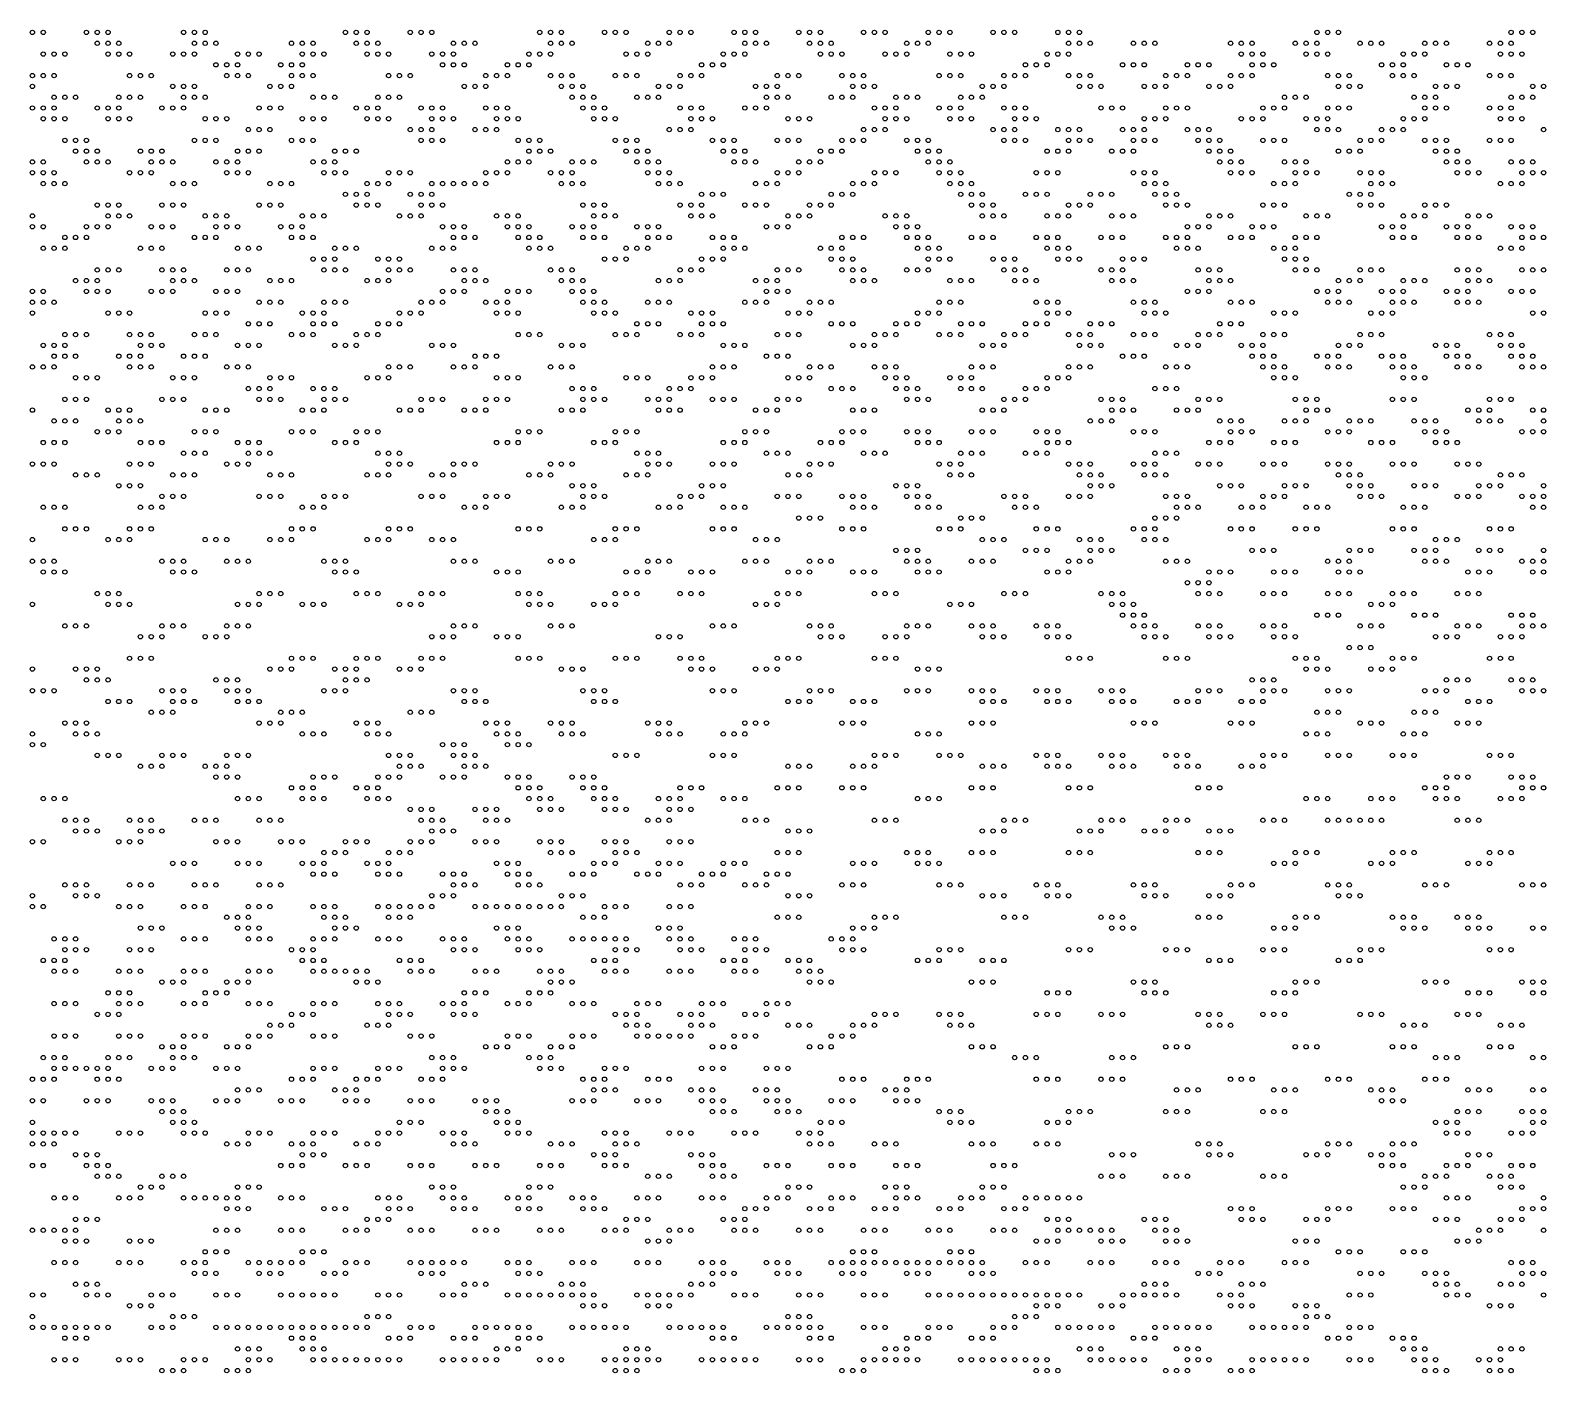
# Model space of a CAD drawing. Header units: millimetres. Extents: x 0 to 280, y 1 to 500.
# Drawn here: x 139.8 to 280.2, y 125.8 to 250.2 of the extents above; entities that cross this region are included whole.
import ezdxf

# ---------------------------------------------------------------- set-up
doc = ezdxf.new("R2010")
doc.units = ezdxf.units.MM
doc.layers.get('0').update_dxf_attribs({"linetype": 'CONTINUOUS'})

msp = doc.modelspace()

# ---------------------------------------------------------------- linework, layer by layer
for centre in [(140, 250), (141, 250), (145, 250), (146, 250), (147, 250), (154, 250), (155, 250), (156, 250), (169, 250), (170, 250), (171, 250), (175, 250), (176, 250), (177, 250), (187, 250), (188, 250), (189, 250), (193, 250), (194, 250), (195, 250), (199, 250), (200, 250), (201, 250), (205, 250), (206, 250), (207, 250), (211, 250), (212, 250), (213, 250), (217, 250), (218, 250), (219, 250), (223, 250), (224, 250), (225, 250), (229, 250), (230, 250), (231, 250), (235, 250), (236, 250), (237, 250), (259, 250), (260, 250), (261, 250), (277, 250), (278, 250), (279, 250), (146, 249), (147, 249), (148, 249), (155, 249), (156, 249), (157, 249), (164, 249), (165, 249), (166, 249), (170, 249), (171, 249), (172, 249), (179, 249), (180, 249), (181, 249), (188, 249), (189, 249), (190, 249), (197, 249), (198, 249), (199, 249), (206, 249), (207, 249), (208, 249), (212, 249), (213, 249), (214, 249), (221, 249), (222, 249), (223, 249), (236, 249), (237, 249), (238, 249), (242, 249), (243, 249), (244, 249), (251, 249), (252, 249), (253, 249), (257, 249), (258, 249), (259, 249), (263, 249), (264, 249), (265, 249), (269, 249), (270, 249), (271, 249), (275, 249), (276, 249), (277, 249), (141, 248), (142, 248), (143, 248), (147, 248), (148, 248), (149, 248), (153, 248), (154, 248), (155, 248), (157, 247), (158, 247), (159, 248), (159, 247), (160, 248), (161, 248), (163, 247), (164, 247), (165, 248), (165, 247), (166, 248), (167, 248), (171, 248), (172, 248), (173, 248), (177, 248), (178, 248), (178, 247), (179, 248), (179, 247), (180, 247), (184, 247), (185, 247), (186, 248), (186, 247), (187, 248), (188, 248), (195, 248), (196, 248), (197, 248), (202, 247), (203, 247), (204, 248), (204, 247), (205, 248), (206, 248), (213, 248), (214, 248), (215, 248), (219, 248), (220, 248), (221, 248), (225, 248), (226, 248), (227, 248), (232, 247), (233, 247), (234, 248), (234, 247), (235, 248), (236, 248), (241, 247), (242, 247), (243, 247), (247, 247), (248, 247), (249, 247), (252, 248), (253, 248), (253, 247), (254, 248), (254, 247), (255, 247), (258, 248), (259, 248), (260, 248), (265, 247), (266, 247), (267, 248), (267, 247), (268, 248), (269, 248), (271, 247), (272, 247), (273, 247), (276, 248), (277, 248), (278, 248), (140, 246), (141, 246), (142, 246), (149, 246), (150, 246), (151, 246), (158, 246), (159, 246), (160, 246), (164, 246), (165, 246), (166, 246), (173, 246), (174, 246), (175, 246), (182, 246), (183, 246), (184, 246), (188, 246), (189, 246), (190, 246), (194, 246), (195, 246), (196, 246), (200, 246), (201, 246), (202, 246), (209, 246), (210, 246), (211, 246), (215, 246), (216, 246), (217, 246), (224, 246), (225, 246), (226, 246), (230, 246), (231, 246), (232, 246), (236, 246), (237, 246), (238, 246), (245, 246), (246, 246), (247, 246), (251, 246), (252, 246), (253, 246), (260, 246), (261, 246), (262, 246), (266, 246), (267, 246), (268, 246), (275, 246), (276, 246), (277, 246), (140, 245), (153, 245), (154, 245), (155, 245), (162, 245), (163, 245), (164, 245), (180, 245), (181, 245), (182, 245), (189, 245), (190, 245), (191, 245), (198, 245), (199, 245), (200, 245), (207, 245), (208, 245), (209, 245), (216, 245), (217, 245), (218, 245), (228, 245), (229, 245), (230, 245), (237, 245), (238, 245), (239, 245), (243, 245), (244, 245), (245, 245), (249, 245), (250, 245), (251, 245), (261, 245), (262, 245), (263, 245), (270, 245), (271, 245), (272, 245), (279, 245), (280, 245), (140, 243), (141, 243), (142, 244), (142, 243), (143, 244), (144, 244), (146, 243), (147, 243), (148, 244), (148, 243), (149, 244), (150, 244), (152, 243), (153, 243), (154, 244), (154, 243), (155, 244), (156, 244), (161, 243), (162, 243), (163, 243), (166, 244), (167, 244), (168, 244), (170, 243), (171, 243), (172, 244), (172, 243), (173, 244), (174, 244), (176, 243), (177, 243), (178, 243), (182, 243), (183, 243), (184, 243), (190, 244), (191, 244), (191, 243), (192, 244), (192, 243), (193, 243), (196, 244), (197, 244), (198, 244), (200, 243), (201, 243), (202, 243), (206, 243), (207, 243), (208, 244), (208, 243), (209, 244), (210, 244), (214, 244), (215, 244), (216, 244), (218, 243), (219, 243), (220, 244), (220, 243), (221, 244), (222, 244), (224, 243), (225, 243), (226, 244), (226, 243), (227, 244), (228, 244), (230, 243), (231, 243), (232, 243), (239, 243), (240, 243), (241, 243), (245, 243), (246, 243), (247, 243), (254, 243), (255, 243), (256, 244), (256, 243), (257, 244), (258, 244), (260, 243), (261, 243), (262, 243), (268, 244), (269, 244), (269, 243), (270, 244), (270, 243), (271, 243), (275, 243), (276, 243), (277, 244), (277, 243), (278, 244), (279, 244), (141, 242), (142, 242), (143, 242), (147, 242), (148, 242), (149, 242), (156, 242), (157, 242), (158, 242), (165, 242), (166, 242), (167, 242), (171, 242), (172, 242), (173, 242), (177, 242), (178, 242), (179, 242), (183, 242), (184, 242), (185, 242), (192, 242), (193, 242), (194, 242), (201, 242), (202, 242), (203, 242), (210, 242), (211, 242), (212, 242), (219, 242), (220, 242), (221, 242), (225, 242), (226, 242), (227, 242), (231, 242), (232, 242), (233, 242), (243, 242), (244, 242), (245, 242), (252, 242), (253, 242), (254, 242), (258, 242), (259, 242), (260, 242), (267, 242), (268, 242), (269, 242), (276, 242), (277, 242), (278, 242), (143, 240), (144, 240), (145, 240), (155, 240), (156, 240), (157, 240), (160, 241), (161, 241), (162, 241), (164, 240), (165, 240), (166, 240), (175, 241), (176, 241), (176, 240), (177, 241), (177, 240), (178, 240), (181, 241), (182, 241), (183, 241), (185, 240), (186, 240), (187, 240), (194, 240), (195, 240), (196, 240), (199, 241), (200, 241), (201, 241), (203, 240), (204, 240), (205, 240), (209, 240), (210, 240), (211, 240), (215, 240), (216, 240), (217, 241), (217, 240), (218, 241), (219, 241), (221, 240), (222, 240), (223, 240), (229, 241), (230, 241), (230, 240), (231, 241), (231, 240), (232, 240), (235, 241), (236, 241), (236, 240), (237, 241), (237, 240), (238, 240), (241, 241), (242, 241), (242, 240), (243, 241), (243, 240), (244, 240), (247, 241), (248, 241), (248, 240), (249, 241), (249, 240), (250, 240), (254, 240), (255, 240), (256, 240), (259, 241), (260, 241), (261, 241), (263, 240), (264, 240), (265, 241), (265, 240), (266, 241), (267, 241), (269, 240), (270, 240), (271, 240), (275, 240), (276, 240), (277, 240), (280, 241), (144, 239), (145, 239), (146, 239), (150, 239), (151, 239), (152, 239), (159, 239), (160, 239), (161, 239), (168, 239), (169, 239), (170, 239), (186, 239), (187, 239), (188, 239), (195, 239), (196, 239), (197, 239), (204, 239), (205, 239), (206, 239), (213, 239), (214, 239), (215, 239), (222, 239), (223, 239), (224, 239), (234, 239), (235, 239), (236, 239), (240, 239), (241, 239), (242, 239), (249, 239), (250, 239), (251, 239), (261, 239), (262, 239), (263, 239), (270, 239), (271, 239), (272, 239), (140, 238), (141, 238), (145, 238), (146, 238), (147, 238), (151, 238), (152, 238), (153, 238), (157, 238), (158, 238), (159, 238), (166, 238), (167, 238), (168, 238), (184, 238), (185, 238), (186, 238), (190, 238), (191, 238), (192, 238), (196, 238), (197, 238), (198, 238), (205, 238), (206, 238), (207, 238), (211, 238), (212, 238), (213, 238), (223, 238), (224, 238), (225, 238), (250, 238), (251, 238), (252, 238), (256, 238), (257, 238), (258, 238), (271, 238), (272, 238), (273, 238), (277, 238), (278, 238), (279, 238), (140, 237), (141, 237), (141, 236), (142, 237), (142, 236), (143, 236), (149, 237), (150, 237), (151, 237), (153, 236), (154, 236), (155, 236), (158, 237), (159, 237), (160, 237), (162, 236), (163, 236), (164, 236), (167, 237), (168, 237), (169, 237), (171, 236), (172, 236), (173, 237), (173, 236), (174, 237), (175, 237), (177, 236), (178, 236), (179, 236), (180, 236), (181, 236), (182, 237), (182, 236), (183, 237), (184, 237), (188, 237), (189, 237), (189, 236), (190, 237), (190, 236), (191, 236), (197, 237), (198, 237), (198, 236), (199, 237), (199, 236), (200, 236), (207, 236), (208, 236), (209, 237), (209, 236), (210, 237), (211, 237), (216, 236), (217, 236), (218, 237), (218, 236), (219, 237), (220, 237), (224, 237), (225, 237), (225, 236), (226, 237), (226, 236), (227, 236), (233, 237), (234, 237), (235, 237), (242, 237), (243, 237), (243, 236), (244, 237), (244, 236), (245, 236), (251, 237), (252, 237), (253, 237), (255, 236), (256, 236), (257, 237), (257, 236), (258, 237), (259, 237), (263, 237), (264, 237), (264, 236), (265, 237), (265, 236), (266, 236), (272, 237), (273, 237), (274, 237), (276, 236), (277, 236), (278, 237), (278, 236), (279, 237), (280, 237), (169, 235), (170, 235), (171, 235), (175, 235), (176, 235), (177, 235), (202, 235), (203, 235), (204, 235), (214, 235), (215, 235), (216, 235), (226, 235), (227, 235), (228, 235), (232, 235), (233, 235), (234, 235), (238, 235), (239, 235), (240, 235), (244, 235), (245, 235), (246, 235), (262, 235), (263, 235), (264, 235), (140, 233), (146, 234), (147, 234), (147, 233), (148, 234), (148, 233), (149, 233), (152, 234), (153, 234), (154, 234), (156, 233), (157, 233), (158, 233), (161, 234), (162, 234), (163, 234), (165, 233), (166, 233), (167, 233), (170, 234), (171, 234), (172, 234), (174, 233), (175, 233), (176, 234), (176, 233), (177, 234), (178, 234), (183, 233), (184, 233), (185, 233), (191, 234), (192, 234), (192, 233), (193, 234), (193, 233), (194, 233), (200, 234), (201, 234), (201, 233), (202, 234), (202, 233), (203, 233), (206, 234), (207, 234), (208, 234), (210, 233), (211, 233), (212, 234), (212, 233), (213, 234), (214, 234), (219, 233), (220, 233), (221, 233), (227, 234), (228, 234), (228, 233), (229, 234), (229, 233), (230, 233), (234, 233), (235, 233), (236, 234), (236, 233), (237, 234), (238, 234), (240, 233), (241, 233), (242, 233), (245, 234), (246, 234), (247, 234), (249, 233), (250, 233), (251, 233), (254, 234), (255, 234), (256, 234), (258, 233), (259, 233), (260, 233), (263, 234), (264, 234), (265, 234), (267, 233), (268, 233), (269, 234), (269, 233), (270, 234), (271, 234), (273, 233), (274, 233), (275, 233), (140, 232), (141, 232), (145, 232), (146, 232), (147, 232), (151, 232), (152, 232), (153, 232), (157, 232), (158, 232), (159, 232), (163, 232), (164, 232), (165, 232), (178, 232), (179, 232), (180, 232), (184, 232), (185, 232), (186, 232), (190, 232), (191, 232), (192, 232), (196, 232), (197, 232), (198, 232), (208, 232), (209, 232), (210, 232), (220, 232), (221, 232), (222, 232), (247, 232), (248, 232), (249, 232), (253, 232), (254, 232), (255, 232), (265, 232), (266, 232), (267, 232), (271, 232), (272, 232), (273, 232), (277, 232), (278, 232), (279, 232), (143, 231), (144, 231), (145, 231), (155, 231), (156, 231), (157, 231), (164, 231), (165, 231), (166, 231), (179, 231), (180, 231), (181, 231), (185, 231), (186, 231), (187, 231), (191, 231), (192, 231), (193, 231), (197, 231), (198, 231), (199, 231), (203, 231), (204, 231), (205, 231), (215, 231), (216, 231), (217, 231), (221, 231), (222, 231), (223, 231), (227, 231), (228, 231), (229, 231), (233, 231), (234, 231), (235, 231), (239, 231), (240, 231), (241, 231), (245, 231), (246, 231), (247, 231), (251, 231), (252, 231), (253, 231), (257, 231), (258, 231), (259, 231), (266, 231), (267, 231), (268, 231), (272, 231), (273, 231), (274, 231), (278, 231), (279, 231), (280, 231), (141, 230), (142, 230), (143, 230), (150, 230), (151, 230), (152, 230), (159, 230), (160, 230), (161, 230), (166, 229), (167, 229), (168, 230), (168, 229), (169, 230), (170, 230), (172, 229), (173, 229), (174, 229), (177, 230), (178, 230), (179, 230), (186, 230), (187, 230), (188, 230), (193, 229), (194, 229), (195, 230), (195, 229), (196, 230), (197, 230), (202, 229), (203, 229), (204, 230), (204, 229), (205, 230), (206, 230), (213, 230), (214, 230), (214, 229), (215, 230), (215, 229), (216, 229), (222, 230), (223, 230), (223, 229), (224, 230), (224, 229), (225, 229), (229, 229), (230, 229), (231, 229), (234, 230), (235, 230), (235, 229), (236, 230), (236, 229), (237, 229), (241, 229), (242, 229), (243, 229), (246, 230), (247, 230), (248, 230), (255, 230), (256, 230), (256, 229), (257, 230), (257, 229), (258, 229), (276, 230), (277, 230), (278, 230), (146, 228), (147, 228), (148, 228), (152, 228), (153, 228), (154, 228), (158, 228), (159, 228), (160, 228), (167, 228), (168, 228), (169, 228), (173, 228), (174, 228), (175, 228), (179, 228), (180, 228), (181, 228), (188, 228), (189, 228), (190, 228), (200, 228), (201, 228), (202, 228), (209, 228), (210, 228), (211, 228), (215, 228), (216, 228), (217, 228), (221, 228), (222, 228), (223, 228), (230, 228), (231, 228), (232, 228), (239, 228), (240, 228), (241, 228), (248, 228), (249, 228), (250, 228), (257, 228), (258, 228), (259, 228), (263, 228), (264, 228), (265, 228), (272, 228), (273, 228), (274, 228), (278, 228), (279, 228), (280, 228), (140, 226), (141, 226), (144, 227), (145, 227), (145, 226), (146, 227), (146, 226), (147, 226), (151, 226), (152, 226), (153, 227), (153, 226), (154, 227), (155, 227), (157, 226), (158, 226), (159, 226), (162, 227), (163, 227), (164, 227), (171, 227), (172, 227), (173, 227), (178, 226), (179, 226), (180, 227), (180, 226), (181, 227), (182, 227), (184, 226), (185, 226), (186, 226), (189, 227), (190, 227), (190, 226), (191, 227), (191, 226), (192, 226), (198, 227), (199, 227), (200, 227), (207, 227), (208, 227), (208, 226), (209, 227), (209, 226), (210, 226), (216, 227), (217, 227), (218, 227), (225, 227), (226, 227), (227, 227), (231, 227), (232, 227), (233, 227), (240, 227), (241, 227), (242, 227), (247, 226), (248, 226), (249, 227), (249, 226), (250, 227), (251, 227), (259, 226), (260, 226), (261, 227), (261, 226), (262, 227), (263, 227), (265, 226), (266, 226), (267, 227), (267, 226), (268, 227), (269, 227), (271, 226), (272, 226), (273, 227), (273, 226), (274, 227), (275, 227), (277, 226), (278, 226), (279, 226), (140, 225), (141, 225), (142, 225), (161, 225), (162, 225), (163, 225), (167, 225), (168, 225), (169, 225), (176, 225), (177, 225), (178, 225), (182, 225), (183, 225), (184, 225), (191, 225), (192, 225), (193, 225), (197, 225), (198, 225), (199, 225), (206, 225), (207, 225), (208, 225), (212, 225), (213, 225), (214, 225), (224, 225), (225, 225), (226, 225), (233, 225), (234, 225), (235, 225), (242, 225), (243, 225), (244, 225), (251, 225), (252, 225), (253, 225), (260, 225), (261, 225), (262, 225), (266, 225), (267, 225), (268, 225), (272, 225), (273, 225), (274, 225), (140, 224), (147, 224), (148, 224), (149, 224), (156, 224), (157, 224), (158, 224), (165, 224), (166, 224), (167, 224), (174, 224), (175, 224), (176, 224), (183, 224), (184, 224), (185, 224), (192, 224), (193, 224), (194, 224), (201, 224), (202, 224), (203, 224), (210, 224), (211, 224), (212, 224), (222, 224), (223, 224), (224, 224), (234, 224), (235, 224), (236, 224), (243, 224), (244, 224), (245, 224), (255, 224), (256, 224), (257, 224), (264, 224), (265, 224), (266, 224), (279, 224), (280, 224), (143, 222), (144, 222), (145, 222), (149, 222), (150, 222), (151, 222), (155, 222), (156, 222), (157, 222), (160, 223), (161, 223), (162, 223), (164, 222), (165, 222), (166, 223), (166, 222), (167, 223), (168, 223), (170, 222), (171, 222), (172, 223), (172, 222), (173, 223), (174, 223), (185, 222), (186, 222), (187, 222), (194, 222), (195, 222), (196, 223), (196, 222), (197, 223), (198, 223), (200, 222), (201, 222), (202, 223), (202, 222), (203, 223), (204, 223), (209, 222), (210, 222), (211, 222), (214, 223), (215, 223), (216, 223), (218, 222), (219, 222), (220, 223), (220, 222), (221, 223), (222, 223), (224, 222), (225, 222), (226, 223), (226, 222), (227, 223), (228, 223), (230, 222), (231, 222), (232, 223), (232, 222), (233, 223), (234, 223), (236, 222), (237, 222), (238, 223), (238, 222), (239, 223), (240, 223), (242, 222), (243, 222), (244, 222), (248, 222), (249, 222), (250, 223), (250, 222), (251, 223), (252, 223), (254, 222), (255, 222), (256, 222), (263, 222), (264, 222), (265, 222), (275, 222), (276, 222), (277, 222), (141, 221), (142, 221), (143, 221), (150, 221), (151, 221), (152, 221), (159, 221), (160, 221), (161, 221), (168, 221), (169, 221), (170, 221), (177, 221), (178, 221), (179, 221), (189, 221), (190, 221), (191, 221), (204, 221), (205, 221), (206, 221), (216, 221), (217, 221), (218, 221), (228, 221), (229, 221), (230, 221), (237, 221), (238, 221), (239, 221), (246, 221), (247, 221), (248, 221), (252, 221), (253, 221), (254, 221), (261, 221), (262, 221), (263, 221), (270, 221), (271, 221), (272, 221), (276, 221), (277, 221), (278, 221), (140, 219), (141, 219), (142, 220), (142, 219), (143, 220), (144, 220), (148, 220), (149, 220), (149, 219), (150, 220), (150, 219), (151, 219), (154, 220), (155, 220), (156, 220), (158, 219), (159, 219), (160, 219), (173, 219), (174, 219), (175, 219), (179, 219), (180, 219), (181, 220), (181, 219), (182, 220), (183, 220), (188, 219), (189, 219), (190, 219), (203, 219), (204, 219), (205, 219), (208, 220), (209, 220), (210, 220), (212, 219), (213, 219), (214, 219), (218, 219), (219, 219), (220, 219), (227, 219), (228, 219), (229, 219), (236, 219), (237, 219), (238, 219), (241, 220), (242, 220), (243, 220), (245, 219), (246, 219), (247, 219), (253, 220), (254, 220), (254, 219), (255, 220), (255, 219), (256, 219), (259, 220), (260, 220), (260, 219), (261, 220), (261, 219), (262, 219), (265, 220), (266, 220), (266, 219), (267, 220), (267, 219), (268, 219), (271, 220), (272, 220), (272, 219), (273, 220), (273, 219), (274, 219), (277, 220), (278, 220), (278, 219), (279, 220), (279, 219), (280, 219), (144, 218), (145, 218), (146, 218), (153, 218), (154, 218), (155, 218), (162, 218), (163, 218), (164, 218), (171, 218), (172, 218), (173, 218), (183, 218), (184, 218), (185, 218), (195, 218), (196, 218), (197, 218), (201, 218), (202, 218), (203, 218), (210, 218), (211, 218), (212, 218), (219, 218), (220, 218), (221, 218), (225, 218), (226, 218), (227, 218), (234, 218), (235, 218), (236, 218), (255, 218), (256, 218), (257, 218), (267, 218), (268, 218), (269, 218), (160, 217), (161, 217), (162, 217), (166, 217), (167, 217), (168, 217), (190, 217), (191, 217), (192, 217), (199, 217), (200, 217), (201, 217), (214, 217), (215, 217), (216, 217), (220, 217), (221, 217), (222, 217), (226, 217), (227, 217), (228, 217), (232, 217), (233, 217), (234, 217), (244, 217), (245, 217), (246, 217), (140, 215), (143, 216), (144, 216), (145, 216), (147, 215), (148, 215), (149, 215), (152, 216), (153, 216), (154, 216), (156, 215), (157, 215), (158, 215), (161, 216), (162, 216), (163, 216), (165, 215), (166, 215), (167, 216), (167, 215), (168, 216), (169, 216), (174, 215), (175, 215), (176, 216), (176, 215), (177, 216), (178, 216), (180, 215), (181, 215), (182, 216), (182, 215), (183, 216), (184, 216), (189, 215), (190, 215), (191, 216), (191, 215), (192, 216), (193, 216), (197, 216), (198, 216), (198, 215), (199, 216), (199, 215), (200, 215), (203, 216), (204, 216), (205, 216), (207, 215), (208, 215), (209, 216), (209, 215), (210, 216), (211, 216), (216, 215), (217, 215), (218, 215), (221, 216), (222, 216), (223, 216), (228, 215), (229, 215), (230, 216), (230, 215), (231, 216), (232, 216), (239, 216), (240, 216), (240, 215), (241, 216), (241, 215), (242, 215), (246, 215), (247, 215), (248, 216), (248, 215), (249, 216), (250, 216), (257, 216), (258, 216), (258, 215), (259, 216), (259, 215), (260, 215), (266, 216), (267, 216), (268, 216), (273, 215), (274, 215), (275, 216), (275, 215), (276, 216), (277, 216), (279, 215), (280, 215), (142, 214), (143, 214), (144, 214), (148, 214), (149, 214), (150, 214), (238, 214), (239, 214), (240, 214), (250, 214), (251, 214), (252, 214), (256, 214), (257, 214), (258, 214), (262, 214), (263, 214), (264, 214), (268, 214), (269, 214), (270, 214), (274, 214), (275, 214), (276, 214), (280, 214), (141, 212), (142, 212), (143, 212), (146, 213), (147, 213), (148, 213), (150, 212), (151, 212), (152, 212), (155, 213), (156, 213), (157, 213), (159, 212), (160, 212), (161, 212), (164, 213), (165, 213), (166, 213), (168, 212), (169, 212), (170, 213), (170, 212), (171, 213), (172, 213), (183, 212), (184, 212), (185, 213), (185, 212), (186, 213), (187, 213), (192, 212), (193, 212), (194, 213), (194, 212), (195, 213), (196, 213), (204, 212), (205, 212), (206, 213), (206, 212), (207, 213), (208, 213), (213, 212), (214, 212), (215, 213), (215, 212), (216, 213), (217, 213), (221, 213), (222, 213), (222, 212), (223, 213), (223, 212), (224, 212), (227, 213), (228, 213), (229, 213), (233, 213), (234, 213), (234, 212), (235, 213), (235, 212), (236, 212), (242, 213), (243, 213), (244, 213), (249, 212), (250, 212), (251, 213), (251, 212), (252, 213), (253, 213), (255, 212), (256, 212), (257, 212), (260, 213), (261, 213), (262, 213), (264, 212), (265, 212), (266, 212), (269, 213), (270, 213), (270, 212), (271, 213), (271, 212), (272, 212), (278, 213), (279, 213), (280, 213), (154, 211), (155, 211), (156, 211), (160, 211), (161, 211), (162, 211), (172, 211), (173, 211), (174, 211), (196, 211), (197, 211), (198, 211), (208, 211), (209, 211), (210, 211), (217, 211), (218, 211), (219, 211), (226, 211), (227, 211), (228, 211), (232, 211), (233, 211), (234, 211), (244, 211), (245, 211), (246, 211), (140, 210), (141, 210), (142, 210), (144, 209), (145, 209), (146, 209), (149, 210), (150, 210), (151, 210), (153, 209), (154, 209), (155, 209), (158, 210), (159, 210), (160, 210), (162, 209), (163, 209), (164, 209), (171, 209), (172, 209), (173, 210), (173, 209), (174, 210), (175, 210), (177, 209), (178, 209), (179, 210), (179, 209), (180, 210), (181, 210), (186, 209), (187, 209), (188, 210), (188, 209), (189, 210), (190, 210), (195, 209), (196, 209), (197, 210), (197, 209), (198, 210), (199, 210), (203, 210), (204, 210), (205, 210), (210, 209), (211, 209), (212, 210), (212, 209), (213, 210), (214, 210), (224, 210), (225, 210), (225, 209), (226, 210), (226, 209), (227, 209), (236, 210), (237, 210), (237, 209), (238, 210), (238, 209), (239, 209), (242, 210), (243, 210), (243, 209), (244, 210), (244, 209), (245, 209), (248, 210), (249, 210), (250, 210), (254, 210), (255, 210), (256, 210), (260, 210), (261, 210), (261, 209), (262, 210), (262, 209), (263, 209), (266, 210), (267, 210), (268, 210), (272, 210), (273, 210), (274, 210), (276, 209), (277, 209), (278, 209), (148, 208), (149, 208), (150, 208), (190, 208), (191, 208), (192, 208), (202, 208), (203, 208), (204, 208), (220, 208), (221, 208), (222, 208), (238, 208), (239, 208), (240, 208), (250, 208), (251, 208), (252, 208), (256, 208), (257, 208), (258, 208), (262, 208), (263, 208), (264, 208), (268, 208), (269, 208), (270, 208), (274, 208), (275, 208), (276, 208), (280, 208), (152, 207), (153, 207), (154, 207), (161, 207), (162, 207), (163, 207), (167, 207), (168, 207), (169, 207), (176, 207), (177, 207), (178, 207), (182, 207), (183, 207), (184, 207), (191, 207), (192, 207), (193, 207), (200, 207), (201, 207), (202, 207), (209, 207), (210, 207), (211, 207), (215, 207), (216, 207), (217, 207), (221, 207), (222, 207), (223, 207), (230, 207), (231, 207), (232, 207), (236, 207), (237, 207), (238, 207), (245, 207), (246, 207), (247, 207), (254, 207), (255, 207), (256, 207), (263, 207), (264, 207), (265, 207), (272, 207), (273, 207), (274, 207), (278, 207), (279, 207), (280, 207), (141, 206), (142, 206), (143, 206), (150, 206), (151, 206), (152, 206), (165, 206), (166, 206), (167, 206), (180, 206), (181, 206), (182, 206), (189, 206), (190, 206), (191, 206), (198, 206), (199, 206), (200, 206), (204, 206), (205, 206), (206, 206), (211, 205), (212, 205), (213, 205), (216, 206), (217, 206), (218, 206), (222, 206), (223, 206), (224, 206), (226, 205), (227, 205), (228, 205), (231, 206), (232, 206), (233, 206), (244, 205), (245, 205), (246, 206), (246, 205), (247, 206), (248, 206), (252, 206), (253, 206), (254, 206), (258, 206), (259, 206), (260, 206), (267, 206), (268, 206), (269, 206), (279, 206), (280, 206), (143, 204), (144, 204), (145, 204), (149, 204), (150, 204), (151, 204), (164, 204), (165, 204), (166, 204), (173, 204), (174, 204), (175, 204), (185, 204), (186, 204), (187, 204), (194, 204), (195, 204), (196, 204), (203, 204), (204, 204), (205, 204), (215, 204), (216, 204), (217, 204), (224, 204), (225, 204), (226, 204), (233, 204), (234, 204), (235, 204), (242, 204), (243, 204), (244, 204), (251, 204), (252, 204), (253, 204), (257, 204), (258, 204), (259, 204), (266, 204), (267, 204), (268, 204), (275, 204), (276, 204), (277, 204), (140, 203), (147, 203), (148, 203), (149, 203), (156, 203), (157, 203), (158, 203), (162, 203), (163, 203), (164, 203), (171, 203), (172, 203), (173, 203), (177, 203), (178, 203), (179, 203), (192, 203), (193, 203), (194, 203), (207, 203), (208, 203), (209, 203), (220, 202), (221, 202), (222, 202), (228, 203), (229, 203), (230, 203), (232, 202), (233, 202), (234, 202), (237, 203), (238, 203), (238, 202), (239, 203), (239, 202), (240, 202), (243, 203), (244, 203), (245, 203), (253, 202), (254, 202), (255, 202), (262, 202), (263, 202), (264, 202), (268, 202), (269, 202), (270, 203), (270, 202), (271, 203), (272, 203), (274, 202), (275, 202), (276, 202), (280, 202), (140, 201), (141, 201), (142, 201), (152, 201), (153, 201), (154, 201), (158, 201), (159, 201), (160, 201), (167, 201), (168, 201), (169, 201), (179, 201), (180, 201), (181, 201), (188, 201), (189, 201), (190, 201), (197, 201), (198, 201), (199, 201), (206, 201), (207, 201), (208, 201), (212, 201), (213, 201), (214, 201), (221, 201), (222, 201), (223, 201), (227, 201), (228, 201), (229, 201), (236, 201), (237, 201), (238, 201), (245, 201), (246, 201), (247, 201), (260, 201), (261, 201), (262, 201), (269, 201), (270, 201), (271, 201), (278, 201), (279, 201), (280, 201), (141, 200), (142, 200), (143, 200), (153, 200), (154, 200), (155, 200), (168, 200), (169, 200), (170, 200), (183, 200), (184, 200), (185, 200), (195, 200), (196, 200), (197, 200), (201, 200), (202, 200), (203, 200), (210, 200), (211, 200), (212, 200), (216, 200), (217, 200), (218, 200), (222, 200), (223, 200), (224, 200), (234, 200), (235, 200), (236, 200), (249, 200), (250, 200), (251, 200), (255, 200), (256, 200), (257, 200), (261, 200), (262, 200), (263, 200), (273, 200), (274, 200), (275, 200), (279, 200), (280, 200), (146, 198), (147, 198), (148, 198), (161, 198), (162, 198), (163, 198), (170, 198), (171, 198), (172, 198), (176, 198), (177, 198), (178, 198), (185, 198), (186, 198), (187, 198), (194, 198), (195, 198), (196, 198), (200, 198), (201, 198), (202, 198), (209, 198), (210, 198), (211, 198), (218, 198), (219, 198), (220, 198), (230, 198), (231, 198), (232, 198), (239, 198), (240, 198), (241, 198), (247, 199), (248, 199), (248, 198), (249, 199), (249, 198), (250, 198), (254, 198), (255, 198), (256, 198), (260, 198), (261, 198), (262, 198), (266, 198), (267, 198), (268, 198), (272, 198), (273, 198), (274, 198), (140, 197), (147, 197), (148, 197), (149, 197), (159, 197), (160, 197), (161, 197), (165, 197), (166, 197), (167, 197), (174, 197), (175, 197), (176, 197), (186, 197), (187, 197), (188, 197), (192, 197), (193, 197), (194, 197), (207, 197), (208, 197), (209, 197), (225, 197), (226, 197), (227, 197), (240, 197), (241, 197), (242, 197), (264, 197), (265, 197), (266, 197), (143, 195), (144, 195), (145, 195), (152, 195), (153, 195), (154, 195), (158, 195), (159, 195), (160, 195), (179, 195), (180, 195), (181, 195), (188, 195), (189, 195), (190, 195), (203, 195), (204, 195), (205, 195), (212, 195), (213, 195), (214, 195), (221, 195), (222, 195), (223, 195), (227, 195), (228, 195), (229, 195), (233, 195), (234, 195), (235, 195), (241, 196), (242, 196), (242, 195), (243, 196), (243, 195), (244, 195), (248, 195), (249, 195), (250, 195), (254, 195), (255, 195), (256, 195), (259, 196), (260, 196), (261, 196), (263, 195), (264, 195), (265, 195), (268, 196), (269, 196), (270, 196), (272, 195), (273, 195), (274, 195), (277, 196), (278, 196), (278, 195), (279, 196), (279, 195), (280, 195), (150, 194), (151, 194), (152, 194), (156, 194), (157, 194), (158, 194), (177, 194), (178, 194), (179, 194), (183, 194), (184, 194), (185, 194), (198, 194), (199, 194), (200, 194), (213, 194), (214, 194), (215, 194), (219, 194), (220, 194), (221, 194), (228, 194), (229, 194), (230, 194), (234, 194), (235, 194), (236, 194), (243, 194), (244, 194), (245, 194), (249, 194), (250, 194), (251, 194), (255, 194), (256, 194), (257, 194), (270, 194), (271, 194), (272, 194), (276, 194), (277, 194), (278, 194), (262, 193), (263, 193), (264, 193), (140, 191), (144, 191), (145, 191), (146, 191), (149, 192), (150, 192), (151, 192), (162, 191), (163, 191), (164, 192), (164, 191), (165, 192), (166, 192), (168, 191), (169, 191), (170, 192), (170, 191), (171, 192), (172, 192), (174, 191), (175, 191), (176, 192), (176, 191), (177, 192), (178, 192), (185, 192), (186, 192), (187, 192), (189, 191), (190, 191), (191, 191), (194, 192), (195, 192), (196, 192), (200, 192), (201, 192), (201, 191), (202, 192), (202, 191), (203, 191), (207, 191), (208, 191), (209, 192), (209, 191), (210, 192), (211, 192), (218, 192), (219, 192), (220, 192), (222, 191), (223, 191), (224, 191), (236, 192), (237, 192), (238, 192), (245, 192), (246, 192), (247, 192), (257, 192), (258, 192), (258, 191), (259, 192), (259, 191), (260, 191), (264, 191), (265, 191), (266, 192), (266, 191), (267, 192), (268, 192), (275, 192), (276, 192), (277, 192), (145, 190), (146, 190), (147, 190), (157, 190), (158, 190), (159, 190), (169, 190), (170, 190), (171, 190), (253, 190), (254, 190), (255, 190), (271, 190), (272, 190), (273, 190), (277, 190), (278, 190), (279, 190), (140, 189), (141, 189), (142, 189), (147, 188), (148, 188), (149, 188), (152, 189), (153, 189), (153, 188), (154, 189), (154, 188), (155, 188), (158, 189), (159, 189), (159, 188), (160, 189), (160, 188), (161, 188), (167, 189), (168, 189), (169, 189), (179, 189), (180, 189), (180, 188), (181, 189), (181, 188), (182, 188), (191, 189), (192, 189), (192, 188), (193, 189), (193, 188), (194, 188), (203, 189), (204, 189), (205, 189), (210, 188), (211, 188), (212, 189), (212, 188), (213, 189), (214, 189), (216, 188), (217, 188), (218, 188), (221, 189), (222, 189), (223, 189), (227, 189), (228, 189), (228, 188), (229, 189), (229, 188), (230, 188), (233, 189), (234, 189), (234, 188), (235, 189), (235, 188), (236, 188), (239, 189), (240, 189), (240, 188), (241, 189), (241, 188), (242, 188), (246, 188), (247, 188), (248, 189), (248, 188), (249, 189), (250, 189), (252, 188), (253, 188), (254, 189), (254, 188), (255, 189), (256, 189), (260, 189), (261, 189), (262, 189), (269, 189), (270, 189), (271, 189), (273, 188), (274, 188), (275, 188), (278, 189), (279, 189), (280, 189), (151, 187), (152, 187), (153, 187), (163, 187), (164, 187), (165, 187), (175, 187), (176, 187), (177, 187), (259, 187), (260, 187), (261, 187), (268, 187), (269, 187), (270, 187), (143, 186), (144, 186), (145, 186), (161, 186), (162, 186), (163, 186), (170, 186), (171, 186), (172, 186), (182, 186), (183, 186), (184, 186), (188, 186), (189, 186), (190, 186), (197, 186), (198, 186), (199, 186), (206, 186), (207, 186), (208, 186), (215, 186), (216, 186), (217, 186), (227, 186), (228, 186), (229, 186), (242, 186), (243, 186), (244, 186), (251, 186), (252, 186), (253, 186), (263, 186), (264, 186), (265, 186), (272, 186), (273, 186), (274, 186), (140, 185), (140, 184), (141, 184), (144, 185), (145, 185), (146, 185), (165, 185), (166, 185), (167, 185), (171, 185), (172, 185), (173, 185), (178, 184), (179, 184), (180, 184), (183, 185), (184, 185), (184, 184), (185, 185), (185, 184), (186, 184), (189, 185), (190, 185), (191, 185), (198, 185), (199, 185), (200, 185), (204, 185), (205, 185), (206, 185), (222, 185), (223, 185), (224, 185), (258, 185), (259, 185), (260, 185), (267, 185), (268, 185), (269, 185), (146, 183), (147, 183), (148, 183), (152, 183), (153, 183), (154, 183), (158, 183), (159, 183), (160, 183), (173, 183), (174, 183), (175, 183), (179, 183), (180, 183), (181, 183), (194, 183), (195, 183), (196, 183), (203, 183), (204, 183), (205, 183), (218, 183), (219, 183), (220, 183), (224, 183), (225, 183), (226, 183), (233, 183), (234, 183), (235, 183), (239, 183), (240, 183), (241, 183), (245, 183), (246, 183), (247, 183), (254, 183), (255, 183), (256, 183), (260, 183), (261, 183), (262, 183), (266, 183), (267, 183), (268, 183), (275, 183), (276, 183), (277, 183), (150, 182), (151, 182), (152, 182), (156, 182), (157, 182), (157, 181), (158, 182), (158, 181), (159, 181), (166, 181), (167, 181), (168, 181), (172, 181), (173, 181), (174, 182), (174, 181), (175, 182), (176, 182), (178, 181), (179, 181), (180, 182), (180, 181), (181, 182), (182, 182), (184, 181), (185, 181), (186, 181), (190, 181), (191, 181), (192, 181), (210, 182), (211, 182), (212, 182), (216, 182), (217, 182), (218, 182), (228, 182), (229, 182), (230, 182), (234, 182), (235, 182), (236, 182), (240, 182), (241, 182), (242, 182), (246, 182), (247, 182), (248, 182), (252, 182), (253, 182), (254, 182), (271, 181), (272, 181), (273, 181), (277, 181), (278, 181), (279, 181), (164, 180), (165, 180), (166, 180), (170, 180), (171, 180), (172, 180), (185, 180), (186, 180), (187, 180), (191, 180), (192, 180), (193, 180), (200, 180), (201, 180), (202, 180), (209, 180), (210, 180), (211, 180), (215, 180), (216, 180), (217, 180), (227, 180), (228, 180), (229, 180), (236, 180), (237, 180), (238, 180), (248, 180), (249, 180), (250, 180), (269, 180), (270, 180), (271, 180), (278, 180), (279, 180), (280, 180), (141, 179), (142, 179), (143, 179), (159, 179), (160, 179), (161, 179), (165, 179), (166, 179), (167, 179), (171, 179), (172, 179), (173, 179), (186, 179), (187, 179), (188, 179), (192, 179), (193, 179), (194, 179), (198, 179), (199, 179), (200, 179), (204, 179), (205, 179), (206, 179), (222, 179), (223, 179), (224, 179), (258, 179), (259, 179), (260, 179), (264, 179), (265, 179), (266, 179), (270, 179), (271, 179), (272, 179), (276, 179), (277, 179), (278, 179), (143, 177), (144, 177), (145, 177), (149, 177), (150, 177), (151, 177), (155, 177), (156, 177), (157, 177), (161, 177), (162, 177), (163, 177), (175, 178), (176, 178), (176, 177), (177, 178), (177, 177), (178, 177), (181, 178), (182, 178), (182, 177), (183, 178), (183, 177), (184, 177), (187, 178), (188, 178), (189, 178), (193, 178), (194, 178), (195, 178), (197, 177), (198, 177), (199, 178), (199, 177), (200, 178), (201, 178), (206, 177), (207, 177), (208, 177), (218, 177), (219, 177), (220, 177), (230, 177), (231, 177), (232, 177), (239, 177), (240, 177), (241, 177), (245, 177), (246, 177), (247, 177), (254, 177), (255, 177), (256, 177), (260, 177), (261, 177), (262, 177), (263, 177), (264, 177), (265, 177), (272, 177), (273, 177), (274, 177), (144, 176), (145, 176), (146, 176), (150, 176), (151, 176), (152, 176), (177, 176), (178, 176), (179, 176), (210, 176), (211, 176), (212, 176), (228, 176), (229, 176), (230, 176), (237, 176), (238, 176), (239, 176), (243, 176), (244, 176), (245, 176), (249, 176), (250, 176), (251, 176), (140, 175), (141, 175), (148, 175), (149, 175), (150, 175), (157, 175), (158, 175), (159, 175), (163, 175), (164, 175), (165, 175), (167, 174), (168, 174), (169, 175), (169, 174), (170, 175), (171, 175), (173, 174), (174, 174), (175, 175), (175, 174), (176, 175), (177, 175), (181, 175), (182, 175), (183, 175), (187, 175), (188, 175), (188, 174), (189, 175), (189, 174), (190, 174), (193, 175), (194, 175), (194, 174), (195, 175), (195, 174), (196, 174), (199, 175), (200, 175), (201, 175), (209, 174), (210, 174), (211, 174), (221, 174), (222, 174), (223, 174), (227, 174), (228, 174), (229, 174), (236, 174), (237, 174), (238, 174), (248, 174), (249, 174), (250, 174), (257, 174), (258, 174), (259, 174), (266, 174), (267, 174), (268, 174), (275, 174), (276, 174), (277, 174), (153, 173), (154, 173), (155, 173), (159, 173), (160, 173), (161, 173), (165, 173), (166, 173), (167, 173), (171, 173), (172, 173), (173, 173), (183, 173), (184, 173), (185, 173), (192, 173), (193, 173), (194, 173), (198, 173), (199, 173), (200, 173), (204, 173), (205, 173), (206, 173), (216, 173), (217, 173), (218, 173), (222, 173), (223, 173), (224, 173), (255, 173), (256, 173), (257, 173), (264, 173), (265, 173), (266, 173), (273, 173), (274, 173), (275, 173), (166, 172), (167, 172), (168, 172), (172, 172), (173, 172), (174, 172), (178, 172), (179, 172), (180, 172), (184, 172), (185, 172), (186, 172), (190, 172), (191, 172), (192, 172), (196, 172), (197, 172), (198, 172), (202, 172), (203, 172), (204, 172), (208, 172), (209, 172), (210, 172), (140, 170), (143, 171), (144, 171), (144, 170), (145, 171), (145, 170), (146, 170), (149, 171), (150, 171), (151, 171), (155, 171), (156, 171), (157, 171), (161, 171), (162, 171), (163, 171), (177, 170), (178, 170), (179, 171), (179, 170), (180, 171), (181, 171), (185, 171), (186, 171), (187, 171), (189, 170), (190, 170), (191, 170), (200, 171), (201, 171), (202, 171), (206, 171), (207, 171), (208, 171), (210, 170), (211, 170), (212, 170), (215, 171), (216, 171), (217, 171), (224, 171), (225, 171), (226, 171), (228, 170), (229, 170), (230, 170), (233, 171), (234, 171), (234, 170), (235, 171), (235, 170), (236, 170), (242, 171), (243, 171), (243, 170), (244, 171), (244, 170), (245, 170), (249, 170), (250, 170), (251, 171), (251, 170), (252, 171), (253, 171), (260, 171), (261, 171), (261, 170), (262, 171), (262, 170), (263, 170), (269, 171), (270, 171), (271, 171), (278, 171), (279, 171), (280, 171), (140, 169), (141, 169), (148, 169), (149, 169), (150, 169), (154, 169), (155, 169), (156, 169), (160, 169), (161, 169), (162, 169), (166, 169), (167, 169), (168, 169), (172, 169), (173, 169), (174, 169), (175, 169), (176, 169), (177, 169), (181, 169), (182, 169), (183, 169), (184, 169), (185, 169), (186, 169), (187, 169), (188, 169), (189, 169), (193, 169), (194, 169), (195, 169), (199, 169), (200, 169), (201, 169), (150, 167), (151, 167), (152, 167), (158, 168), (159, 168), (159, 167), (160, 168), (160, 167), (161, 167), (167, 168), (168, 168), (168, 167), (169, 168), (169, 167), (170, 167), (173, 168), (174, 168), (175, 168), (183, 167), (184, 167), (185, 167), (191, 168), (192, 168), (193, 168), (198, 167), (199, 167), (200, 167), (209, 168), (210, 168), (211, 168), (216, 167), (217, 167), (218, 168), (218, 167), (219, 168), (220, 168), (230, 168), (231, 168), (232, 168), (239, 168), (240, 168), (240, 167), (241, 168), (241, 167), (242, 167), (248, 168), (249, 168), (250, 168), (255, 167), (256, 167), (257, 168), (257, 167), (258, 168), (259, 168), (266, 168), (267, 168), (267, 167), (268, 168), (268, 167), (269, 167), (272, 168), (273, 168), (273, 167), (274, 168), (274, 167), (275, 167), (279, 167), (280, 167), (142, 166), (143, 166), (144, 166), (154, 166), (155, 166), (156, 166), (160, 166), (161, 166), (162, 166), (166, 166), (167, 166), (168, 166), (172, 166), (173, 166), (174, 166), (178, 166), (179, 166), (180, 166), (184, 166), (185, 166), (186, 166), (190, 166), (191, 166), (192, 166), (193, 166), (194, 166), (195, 166), (199, 166), (200, 166), (201, 166), (205, 166), (206, 166), (207, 166), (214, 166), (215, 166), (216, 166), (143, 165), (144, 165), (145, 165), (149, 165), (150, 165), (151, 165), (164, 165), (165, 165), (166, 165), (179, 165), (180, 165), (181, 165), (185, 165), (186, 165), (187, 165), (194, 165), (195, 165), (196, 165), (200, 165), (201, 165), (202, 165), (206, 165), (207, 165), (208, 165), (215, 165), (216, 165), (217, 165), (224, 165), (225, 165), (226, 165), (236, 165), (237, 165), (238, 165), (245, 165), (246, 165), (247, 165), (254, 165), (255, 165), (256, 165), (263, 165), (264, 165), (265, 165), (275, 165), (276, 165), (277, 165), (141, 164), (142, 164), (142, 163), (143, 164), (143, 163), (144, 163), (148, 163), (149, 163), (150, 163), (154, 163), (155, 163), (156, 163), (160, 163), (161, 163), (162, 163), (165, 164), (166, 164), (166, 163), (167, 164), (167, 163), (168, 163), (169, 163), (170, 163), (171, 163), (174, 164), (175, 164), (175, 163), (176, 164), (176, 163), (177, 163), (181, 163), (182, 163), (183, 163), (187, 163), (188, 163), (189, 163), (192, 164), (193, 164), (193, 163), (194, 164), (194, 163), (195, 163), (199, 163), (200, 163), (201, 163), (204, 164), (205, 164), (205, 163), (206, 164), (206, 163), (207, 163), (210, 164), (211, 164), (211, 163), (212, 164), (212, 163), (213, 163), (222, 164), (223, 164), (224, 164), (228, 164), (229, 164), (230, 164), (249, 164), (250, 164), (251, 164), (261, 164), (262, 164), (263, 164), (152, 162), (153, 162), (154, 162), (158, 162), (159, 162), (160, 162), (170, 162), (171, 162), (172, 162), (188, 162), (189, 162), (190, 162), (212, 162), (213, 162), (214, 162), (227, 162), (228, 162), (229, 162), (242, 162), (243, 162), (244, 162), (257, 162), (258, 162), (259, 162), (269, 162), (270, 162), (271, 162), (278, 162), (279, 162), (280, 162), (142, 160), (143, 160), (144, 160), (147, 161), (148, 161), (148, 160), (149, 161), (149, 160), (150, 160), (154, 160), (155, 160), (156, 161), (156, 160), (157, 161), (158, 161), (160, 160), (161, 160), (162, 160), (166, 160), (167, 160), (168, 160), (172, 160), (173, 160), (174, 160), (178, 160), (179, 160), (180, 161), (180, 160), (181, 161), (182, 161), (184, 160), (185, 160), (186, 161), (186, 160), (187, 161), (188, 161), (190, 160), (191, 160), (192, 160), (196, 160), (197, 160), (198, 160), (202, 160), (203, 160), (204, 160), (208, 160), (209, 160), (210, 160), (234, 161), (235, 161), (236, 161), (243, 161), (244, 161), (245, 161), (255, 161), (256, 161), (257, 161), (273, 161), (274, 161), (275, 161), (279, 161), (280, 161), (146, 159), (147, 159), (148, 159), (164, 159), (165, 159), (166, 159), (173, 159), (174, 159), (175, 159), (179, 159), (180, 159), (181, 159), (194, 159), (195, 159), (196, 159), (200, 159), (201, 159), (202, 159), (206, 159), (207, 159), (208, 159), (218, 159), (219, 159), (220, 159), (224, 159), (225, 159), (226, 159), (233, 159), (234, 159), (235, 159), (239, 159), (240, 159), (241, 159), (248, 159), (249, 159), (250, 159), (254, 159), (255, 159), (256, 159), (263, 159), (264, 159), (265, 159), (272, 159), (273, 159), (274, 159), (162, 158), (163, 158), (164, 158), (171, 158), (172, 158), (173, 158), (195, 158), (196, 158), (197, 158), (201, 158), (202, 158), (203, 158), (210, 158), (211, 158), (212, 158), (216, 158), (217, 158), (218, 158), (225, 158), (226, 158), (227, 158), (249, 158), (250, 158), (251, 158), (267, 158), (268, 158), (269, 158), (276, 158), (277, 158), (278, 158), (142, 157), (143, 157), (144, 157), (148, 157), (149, 157), (150, 157), (152, 156), (153, 156), (154, 157), (154, 156), (155, 157), (156, 157), (158, 156), (159, 156), (160, 157), (160, 156), (161, 157), (162, 157), (166, 157), (167, 157), (168, 157), (175, 157), (176, 157), (177, 157), (182, 156), (183, 156), (184, 157), (184, 156), (185, 157), (186, 157), (188, 156), (189, 156), (190, 157), (190, 156), (191, 157), (192, 157), (196, 157), (197, 157), (198, 157), (199, 157), (200, 157), (201, 157), (203, 156), (204, 156), (205, 157), (205, 156), (206, 157), (207, 157), (212, 156), (213, 156), (214, 157), (214, 156), (215, 157), (216, 157), (227, 156), (228, 156), (229, 156), (245, 156), (246, 156), (247, 156), (257, 156), (258, 156), (259, 156), (266, 156), (267, 156), (268, 156), (275, 156), (276, 156), (277, 156), (141, 155), (142, 155), (143, 155), (147, 155), (148, 155), (149, 155), (153, 155), (154, 155), (155, 155), (177, 155), (178, 155), (179, 155), (186, 155), (187, 155), (188, 155), (231, 155), (232, 155), (233, 155), (240, 155), (241, 155), (242, 155), (270, 155), (271, 155), (272, 155), (279, 155), (280, 155), (140, 153), (141, 153), (142, 154), (142, 153), (143, 154), (144, 154), (145, 154), (146, 154), (146, 153), (147, 154), (147, 153), (148, 153), (151, 154), (152, 154), (153, 154), (157, 154), (158, 154), (159, 154), (164, 153), (165, 153), (166, 154), (166, 153), (167, 154), (168, 154), (170, 153), (171, 153), (172, 154), (172, 153), (173, 154), (174, 154), (176, 153), (177, 153), (178, 154), (178, 153), (179, 154), (180, 154), (187, 154), (188, 154), (189, 154), (191, 153), (192, 153), (193, 154), (193, 153), (194, 154), (195, 154), (197, 153), (198, 153), (199, 153), (202, 154), (203, 154), (204, 154), (208, 154), (209, 154), (210, 154), (215, 153), (216, 153), (217, 153), (221, 153), (222, 153), (223, 153), (233, 153), (234, 153), (235, 153), (239, 153), (240, 153), (241, 153), (251, 153), (252, 153), (253, 153), (260, 153), (261, 153), (262, 153), (269, 153), (270, 153), (271, 153), (159, 152), (160, 152), (161, 152), (168, 152), (169, 152), (170, 152), (192, 152), (193, 152), (194, 152), (201, 152), (202, 152), (203, 152), (207, 152), (208, 152), (209, 152), (219, 152), (220, 152), (221, 152), (246, 152), (247, 152), (248, 152), (255, 152), (256, 152), (257, 152), (264, 152), (265, 152), (266, 152), (273, 152), (274, 152), (275, 152), (279, 152), (280, 152), (140, 151), (141, 151), (145, 151), (146, 151), (147, 151), (151, 151), (152, 151), (153, 151), (157, 151), (158, 151), (159, 151), (163, 151), (164, 151), (165, 151), (169, 151), (170, 151), (171, 151), (175, 151), (176, 151), (177, 151), (181, 151), (182, 151), (183, 151), (190, 151), (191, 151), (192, 151), (196, 151), (197, 151), (198, 151), (202, 151), (203, 151), (204, 151), (208, 151), (209, 151), (210, 151), (214, 151), (215, 151), (216, 151), (220, 151), (221, 151), (222, 151), (265, 151), (266, 151), (267, 151), (140, 149), (152, 150), (153, 150), (153, 149), (154, 150), (154, 149), (155, 149), (174, 149), (175, 149), (176, 149), (182, 150), (183, 150), (183, 149), (184, 150), (184, 149), (185, 149), (203, 150), (204, 150), (205, 150), (209, 150), (210, 150), (211, 150), (213, 149), (214, 149), (215, 149), (224, 150), (225, 150), (225, 149), (226, 150), (226, 149), (227, 149), (234, 149), (235, 149), (236, 150), (236, 149), (237, 150), (238, 150), (245, 150), (246, 150), (247, 150), (254, 150), (255, 150), (256, 150), (270, 149), (271, 149), (272, 150), (272, 149), (273, 150), (274, 150), (278, 150), (279, 150), (279, 149), (280, 150), (280, 149), (140, 148), (141, 148), (142, 148), (143, 148), (144, 148), (148, 148), (149, 148), (150, 148), (154, 148), (155, 148), (156, 148), (160, 148), (161, 148), (162, 148), (166, 148), (167, 148), (168, 148), (172, 148), (173, 148), (174, 148), (178, 148), (179, 148), (180, 148), (184, 148), (185, 148), (186, 148), (193, 148), (194, 148), (195, 148), (199, 148), (200, 148), (201, 148), (205, 148), (206, 148), (207, 148), (211, 148), (212, 148), (213, 148), (271, 148), (272, 148), (273, 148), (277, 148), (278, 148), (279, 148), (140, 147), (141, 147), (142, 147), (144, 146), (145, 146), (146, 146), (158, 147), (159, 147), (160, 147), (164, 147), (165, 147), (165, 146), (166, 147), (166, 146), (167, 146), (170, 147), (171, 147), (172, 147), (179, 147), (180, 147), (181, 147), (188, 147), (189, 147), (190, 147), (192, 146), (193, 146), (194, 147), (194, 146), (195, 147), (196, 147), (201, 146), (202, 146), (203, 146), (212, 147), (213, 147), (214, 147), (218, 147), (219, 147), (220, 147), (227, 147), (228, 147), (229, 147), (233, 147), (234, 147), (235, 147), (240, 146), (241, 146), (242, 146), (248, 147), (249, 147), (249, 146), (250, 147), (250, 146), (251, 146), (258, 146), (259, 146), (260, 147), (260, 146), (261, 147), (262, 147), (264, 146), (265, 146), (266, 147), (266, 146), (267, 147), (268, 147), (273, 146), (274, 146), (275, 146), (140, 145), (141, 145), (145, 145), (146, 145), (147, 145), (163, 145), (164, 145), (165, 145), (169, 145), (170, 145), (171, 145), (175, 145), (176, 145), (177, 145), (181, 145), (182, 145), (183, 145), (187, 145), (188, 145), (189, 145), (193, 145), (194, 145), (195, 145), (202, 145), (203, 145), (204, 145), (208, 145), (209, 145), (210, 145), (214, 145), (215, 145), (216, 145), (220, 145), (221, 145), (222, 145), (229, 145), (230, 145), (231, 145), (265, 145), (266, 145), (267, 145), (271, 145), (272, 145), (273, 145), (277, 145), (278, 145), (279, 145), (146, 144), (147, 144), (148, 144), (152, 144), (153, 144), (154, 144), (197, 144), (198, 144), (199, 144), (203, 144), (204, 144), (205, 144), (239, 144), (240, 144), (241, 144), (245, 144), (246, 144), (247, 144), (254, 144), (255, 144), (256, 144), (269, 144), (270, 144), (271, 144), (275, 144), (276, 144), (277, 144), (142, 142), (143, 142), (144, 142), (148, 142), (149, 142), (150, 143), (150, 142), (151, 143), (152, 143), (154, 142), (155, 142), (156, 142), (157, 142), (158, 142), (159, 143), (159, 142), (160, 143), (161, 143), (163, 142), (164, 142), (165, 142), (172, 142), (173, 142), (174, 142), (177, 143), (178, 143), (178, 142), (179, 143), (179, 142), (180, 142), (184, 142), (185, 142), (186, 143), (186, 142), (187, 143), (188, 143), (190, 142), (191, 142), (192, 142), (196, 142), (197, 142), (198, 142), (202, 142), (203, 142), (204, 142), (208, 142), (209, 142), (210, 143), (210, 142), (211, 143), (212, 143), (214, 142), (215, 142), (216, 142), (219, 143), (220, 143), (220, 142), (221, 143), (221, 142), (222, 142), (226, 142), (227, 142), (228, 143), (228, 142), (229, 143), (230, 143), (232, 142), (233, 142), (234, 142), (235, 142), (236, 142), (237, 142), (267, 143), (268, 143), (269, 143), (271, 142), (272, 142), (273, 142), (276, 143), (277, 143), (278, 143), (280, 142), (158, 141), (159, 141), (160, 141), (167, 141), (168, 141), (169, 141), (173, 141), (174, 141), (175, 141), (179, 141), (180, 141), (181, 141), (185, 141), (186, 141), (187, 141), (191, 141), (192, 141), (193, 141), (206, 141), (207, 141), (208, 141), (212, 141), (213, 141), (214, 141), (218, 141), (219, 141), (220, 141), (224, 141), (225, 141), (226, 141), (230, 141), (231, 141), (232, 141), (251, 141), (252, 141), (253, 141), (260, 141), (261, 141), (262, 141), (266, 141), (267, 141), (268, 141), (278, 141), (279, 141), (280, 141), (140, 139), (141, 139), (142, 139), (143, 139), (144, 140), (144, 139), (145, 140), (146, 140), (157, 139), (158, 139), (159, 139), (163, 139), (164, 139), (165, 139), (169, 139), (170, 139), (171, 140), (171, 139), (172, 140), (173, 140), (175, 139), (176, 139), (177, 139), (181, 139), (182, 139), (183, 139), (187, 139), (188, 139), (189, 139), (193, 139), (194, 139), (195, 140), (195, 139), (196, 140), (197, 140), (199, 139), (200, 139), (201, 139), (204, 140), (205, 140), (205, 139), (206, 140), (206, 139), (207, 139), (211, 139), (212, 139), (213, 139), (217, 139), (218, 139), (219, 139), (223, 139), (224, 139), (225, 139), (229, 139), (230, 139), (231, 139), (234, 140), (235, 140), (235, 139), (236, 140), (236, 139), (237, 139), (238, 139), (239, 139), (240, 139), (243, 140), (244, 140), (244, 139), (245, 140), (245, 139), (246, 139), (252, 140), (253, 140), (254, 140), (258, 140), (259, 140), (260, 140), (270, 140), (271, 140), (272, 140), (274, 139), (275, 139), (276, 140), (276, 139), (277, 140), (278, 140), (280, 139), (143, 138), (144, 138), (145, 138), (149, 138), (150, 138), (151, 138), (197, 138), (198, 138), (199, 138), (233, 138), (234, 138), (235, 138), (239, 138), (240, 138), (241, 138), (245, 138), (246, 138), (247, 138), (257, 138), (258, 138), (259, 138), (272, 138), (273, 138), (274, 138), (142, 136), (143, 136), (144, 136), (148, 136), (149, 136), (150, 136), (154, 136), (155, 136), (156, 137), (156, 136), (157, 137), (158, 137), (160, 136), (161, 136), (162, 136), (163, 136), (164, 136), (165, 137), (165, 136), (166, 137), (167, 137), (169, 136), (170, 136), (171, 136), (175, 136), (176, 136), (177, 136), (178, 136), (179, 136), (180, 136), (184, 136), (185, 136), (186, 136), (190, 136), (191, 136), (192, 136), (196, 136), (197, 136), (198, 136), (202, 136), (203, 136), (204, 136), (208, 136), (209, 136), (210, 136), (214, 136), (215, 136), (216, 137), (216, 136), (217, 137), (217, 136), (218, 137), (218, 136), (219, 136), (220, 136), (221, 136), (222, 136), (223, 136), (224, 136), (225, 137), (225, 136), (226, 137), (226, 136), (227, 137), (227, 136), (228, 136), (232, 136), (233, 136), (234, 136), (238, 136), (239, 136), (240, 136), (244, 136), (245, 136), (246, 136), (250, 136), (251, 136), (252, 136), (256, 136), (257, 136), (258, 136), (261, 137), (262, 137), (263, 137), (267, 137), (268, 137), (269, 137), (277, 136), (278, 136), (279, 136), (155, 135), (156, 135), (157, 135), (161, 135), (162, 135), (163, 135), (167, 135), (168, 135), (169, 135), (176, 135), (177, 135), (178, 135), (185, 135), (186, 135), (187, 135), (203, 135), (204, 135), (205, 135), (209, 135), (210, 135), (211, 135), (215, 135), (216, 135), (217, 135), (221, 135), (222, 135), (223, 135), (227, 135), (228, 135), (229, 135), (248, 135), (249, 135), (250, 135), (263, 135), (264, 135), (265, 135), (269, 135), (270, 135), (271, 135), (278, 135), (279, 135), (280, 135), (144, 134), (145, 134), (146, 134), (180, 134), (181, 134), (182, 134), (189, 134), (190, 134), (191, 134), (201, 134), (202, 134), (203, 134), (243, 134), (244, 134), (245, 134), (252, 134), (253, 134), (254, 134), (270, 134), (271, 134), (272, 134), (276, 134), (277, 134), (278, 134), (140, 133), (141, 133), (145, 133), (146, 133), (147, 133), (149, 132), (150, 132), (151, 133), (151, 132), (152, 133), (153, 133), (157, 133), (158, 133), (159, 133), (163, 133), (164, 133), (165, 133), (166, 133), (167, 133), (168, 133), (172, 133), (173, 133), (174, 133), (178, 133), (179, 133), (180, 133), (184, 133), (185, 133), (186, 133), (187, 133), (188, 133), (189, 133), (190, 133), (191, 133), (191, 132), (192, 133), (192, 132), (193, 132), (196, 133), (197, 133), (197, 132), (198, 133), (198, 132), (199, 133), (199, 132), (200, 133), (201, 133), (205, 133), (206, 133), (207, 133), (211, 133), (212, 133), (213, 133), (217, 133), (218, 133), (219, 133), (223, 133), (224, 133), (225, 133), (226, 133), (227, 133), (228, 133), (229, 133), (230, 133), (231, 133), (232, 133), (233, 133), (233, 132), (234, 133), (234, 132), (235, 133), (235, 132), (236, 133), (237, 133), (239, 132), (240, 132), (241, 133), (241, 132), (242, 133), (243, 133), (244, 133), (245, 133), (246, 133), (250, 133), (251, 133), (251, 132), (252, 133), (252, 132), (253, 132), (257, 132), (258, 132), (259, 132), (262, 133), (263, 133), (264, 133), (271, 133), (272, 133), (273, 133), (275, 132), (276, 132), (277, 132), (280, 133), (140, 131), (153, 131), (154, 131), (155, 131), (171, 131), (172, 131), (173, 131), (210, 131), (211, 131), (212, 131), (231, 131), (232, 131), (233, 131), (258, 131), (259, 131), (260, 131), (140, 130), (141, 130), (142, 130), (143, 130), (143, 129), (144, 130), (144, 129), (145, 130), (145, 129), (146, 130), (147, 130), (151, 130), (152, 130), (153, 130), (157, 130), (158, 130), (159, 130), (160, 130), (161, 130), (162, 130), (163, 130), (164, 130), (164, 129), (165, 130), (165, 129), (166, 130), (166, 129), (167, 130), (168, 130), (169, 130), (170, 130), (171, 130), (173, 129), (174, 129), (175, 130), (175, 129), (176, 130), (177, 130), (179, 129), (180, 129), (181, 130), (181, 129), (182, 130), (183, 130), (184, 130), (185, 130), (185, 129), (186, 130), (186, 129), (187, 129), (190, 130), (191, 130), (192, 130), (193, 130), (194, 130), (195, 130), (199, 130), (200, 130), (201, 130), (202, 130), (203, 130), (203, 129), (204, 130), (204, 129), (205, 129), (208, 130), (209, 130), (210, 130), (211, 130), (212, 130), (212, 129), (213, 130), (213, 129), (214, 129), (217, 130), (218, 130), (219, 130), (221, 129), (222, 129), (223, 130), (223, 129), (224, 130), (225, 130), (227, 129), (228, 129), (229, 130), (229, 129), (230, 130), (231, 130), (235, 130), (236, 130), (237, 130), (238, 130), (239, 130), (240, 130), (242, 129), (243, 129), (244, 130), (244, 129), (245, 130), (246, 130), (247, 130), (248, 130), (249, 130), (253, 130), (254, 130), (255, 130), (256, 130), (257, 130), (258, 130), (260, 129), (261, 129), (262, 130), (262, 129), (263, 130), (264, 130), (266, 129), (267, 129), (268, 129), (159, 128), (160, 128), (161, 128), (165, 128), (166, 128), (167, 128), (183, 128), (184, 128), (185, 128), (195, 128), (196, 128), (197, 128), (219, 128), (220, 128), (221, 128), (237, 128), (238, 128), (239, 128), (246, 128), (247, 128), (248, 128), (267, 128), (268, 128), (269, 128), (276, 128), (277, 128), (278, 128), (142, 127), (143, 127), (144, 127), (148, 127), (149, 127), (150, 127), (154, 127), (155, 127), (156, 127), (160, 127), (161, 127), (162, 127), (166, 127), (167, 127), (168, 127), (169, 127), (170, 127), (171, 127), (172, 127), (173, 127), (174, 127), (178, 127), (179, 127), (180, 127), (181, 127), (182, 127), (183, 127), (187, 127), (188, 127), (189, 127), (193, 127), (194, 127), (195, 127), (196, 127), (197, 127), (198, 127), (202, 127), (203, 127), (204, 127), (205, 127), (206, 127), (207, 127), (211, 127), (212, 127), (213, 127), (217, 127), (218, 127), (219, 127), (220, 127), (221, 127), (222, 127), (226, 127), (227, 127), (228, 127), (229, 127), (230, 127), (231, 127), (232, 127), (233, 127), (234, 127), (238, 127), (239, 127), (240, 127), (241, 127), (242, 127), (243, 127), (247, 127), (248, 127), (249, 127), (253, 127), (254, 127), (255, 127), (256, 127), (257, 127), (258, 127), (262, 127), (263, 127), (264, 127), (268, 127), (269, 127), (270, 127), (274, 127), (275, 127), (276, 127), (152, 126), (153, 126), (154, 126), (158, 126), (159, 126), (160, 126), (194, 126), (195, 126), (196, 126), (215, 126), (216, 126), (217, 126), (233, 126), (234, 126), (235, 126), (245, 126), (246, 126), (247, 126), (251, 126), (252, 126), (253, 126), (269, 126), (270, 126), (271, 126), (275, 126), (276, 126), (277, 126)]:
    msp.add_circle(centre, 0.2)

doc.saveas('drawing.dxf')
